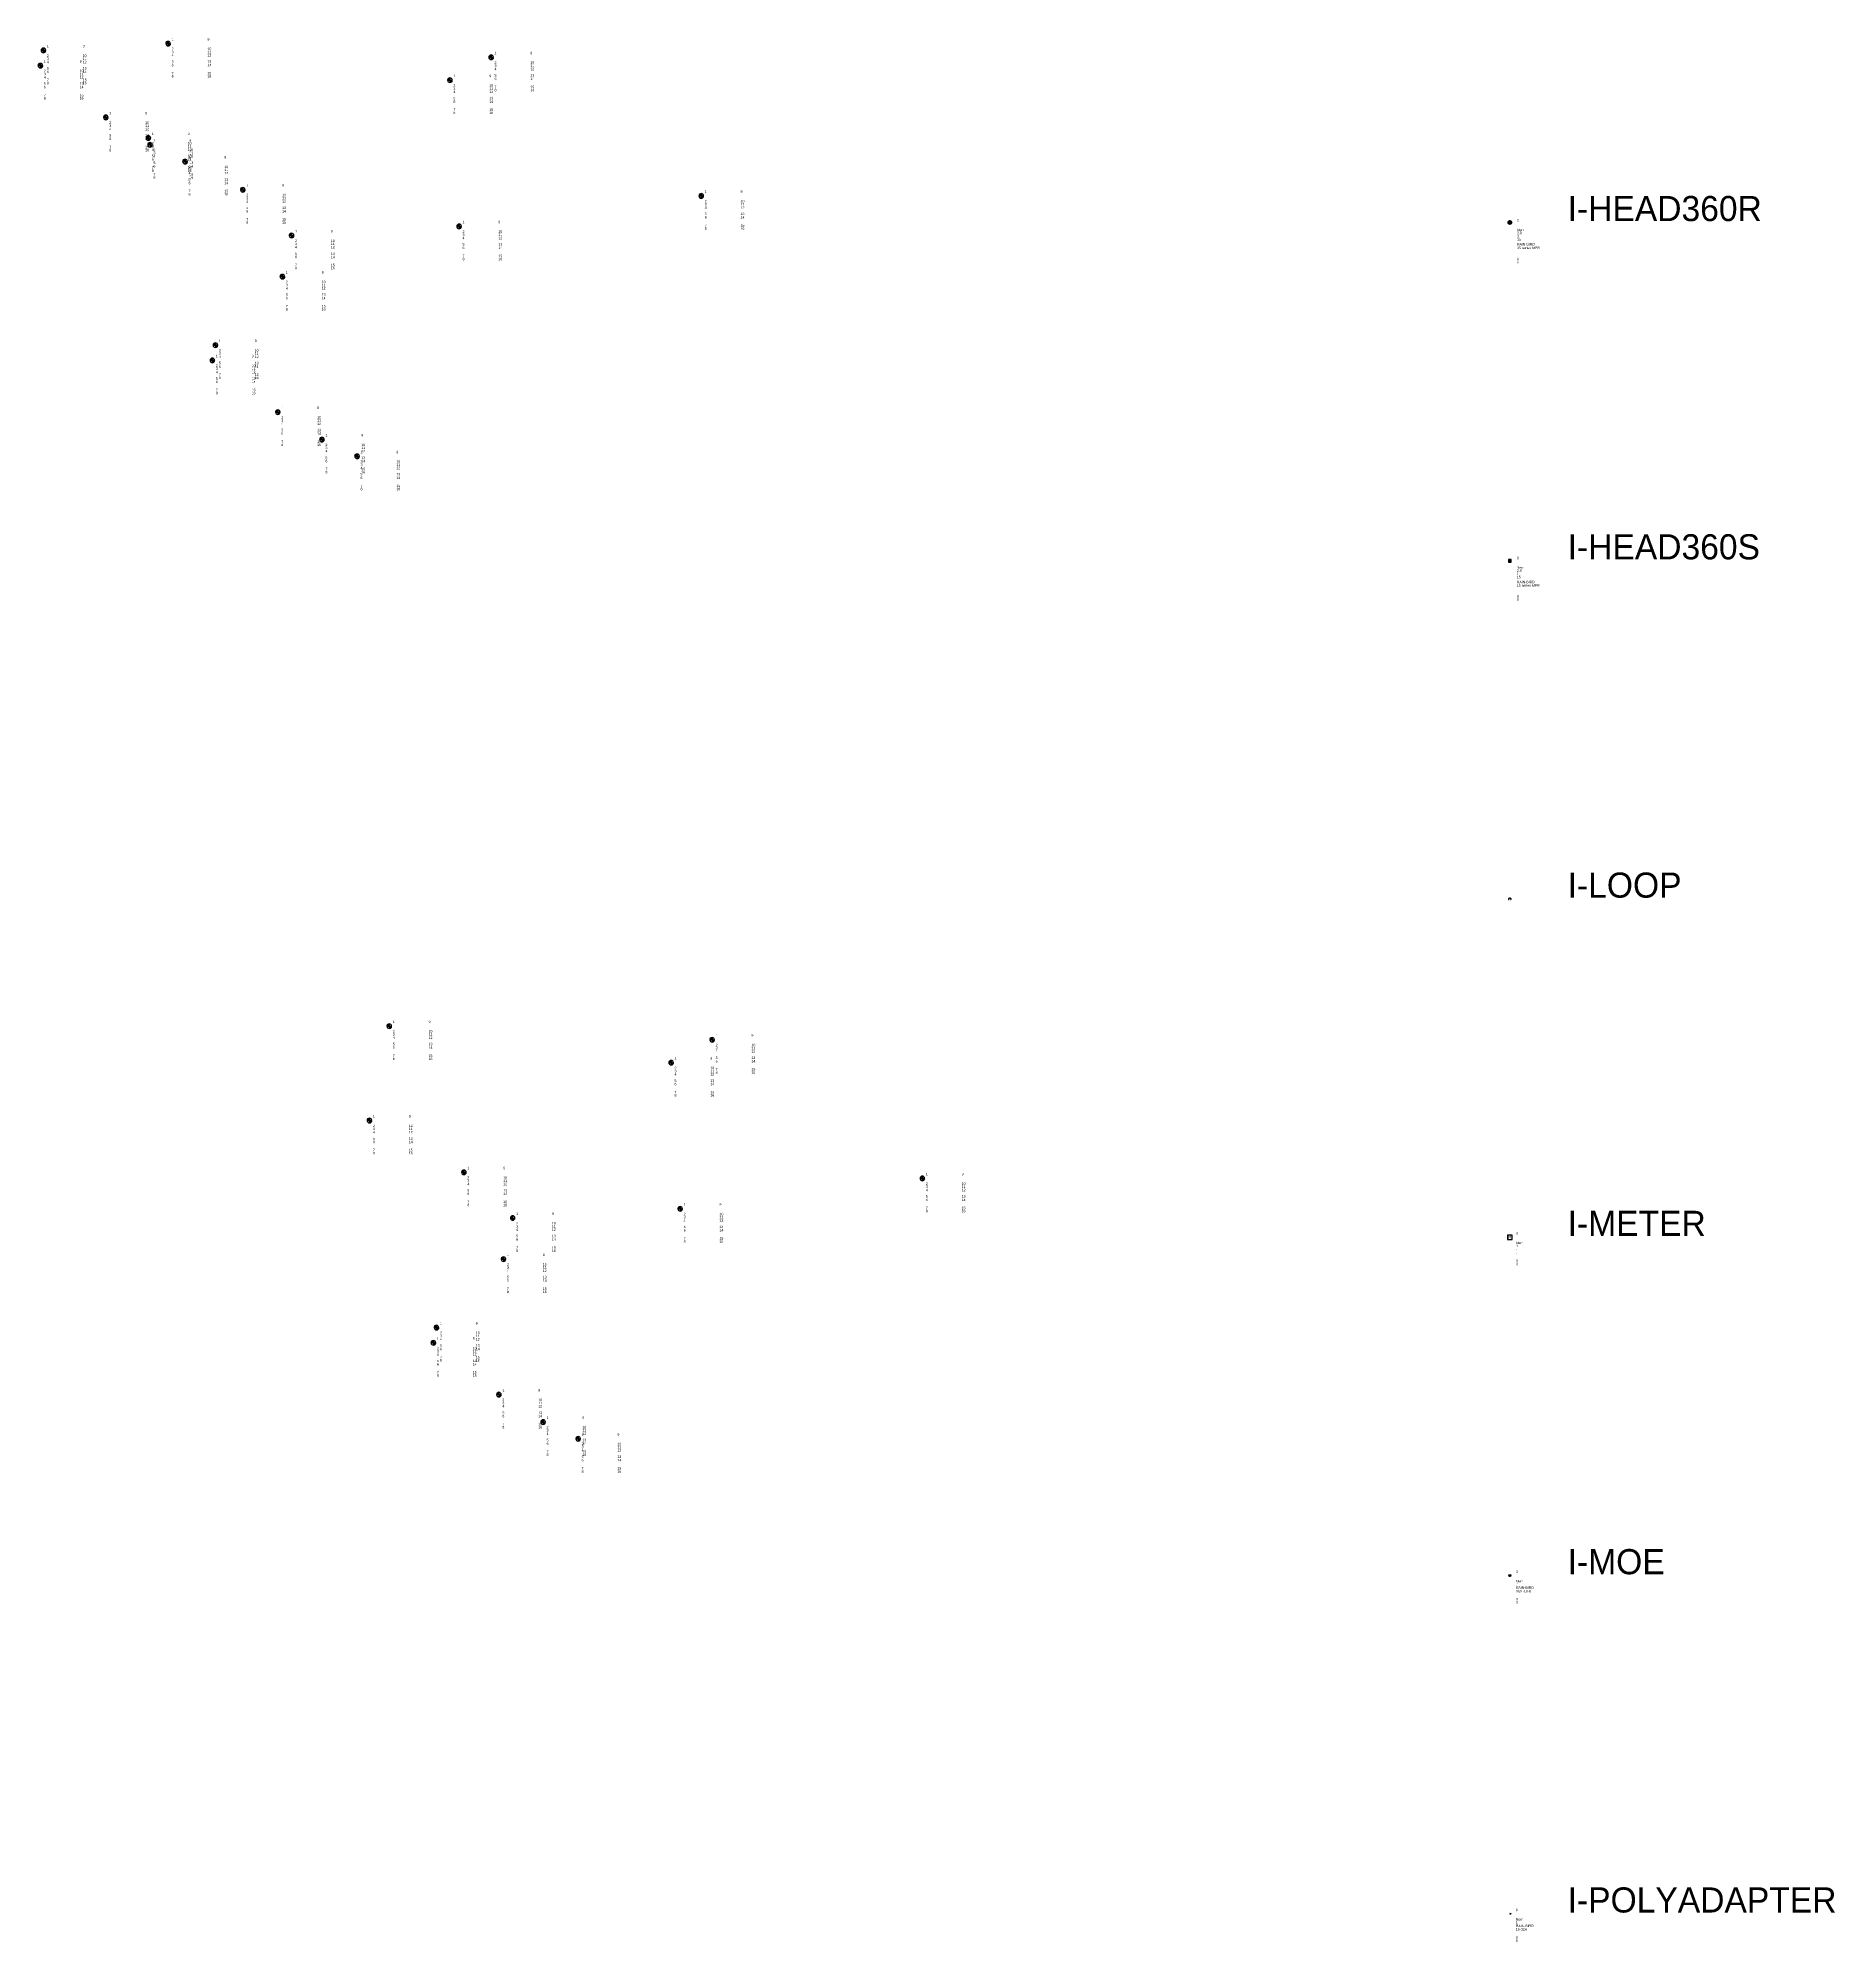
# Model space of a CAD drawing. Extents: x -141469 to -141307, y 26410 to 27069.
# Drawn here: x -141466.5 to -141395, y 26582.2 to 26657.9 of the extents above; entities that cross this region are included whole.
import ezdxf
from ezdxf.enums import TextEntityAlignment as Align

# ---------------------------------------------------------------- set-up
doc = ezdxf.new("R2010")
doc.units = 0
doc.header["$MEASUREMENT"] = 0
doc.layers.get('0').update_dxf_attribs({"linetype": 'CONTINUOUS'})
for name, color, linetype in [('$I-ATT-TEXTDAT', 81, 'CONTINUOUS'), ('$I-ATT-TEXTVIS', 3, 'CONTINUOUS'), ('I-TEXT', 7, 'CONTINUOUS'), ('PEN0', 4, 'CONTINUOUS'), ('PEN00', 3, 'CONTINUOUS'), ('PEN000', 2, 'CONTINUOUS'), ('PEN000-S', 11, 'CONTINUOUS'), ('PEN1', 5, 'CONTINUOUS')]:
    doc.layers.add(name, color=color, linetype=linetype)
doc.styles.add('ARCHQUIK', font='ARCHQUIK', dxfattribs={"width": 0.9})

# ---------------------------------------------------------------- blocks, each defined once
blk = doc.blocks.new('*X51')
at = {"color": 0}
for p, q in [((1.15, -9.81), (1.67, -9.29)), ((1.16, -9.71), (1.58, -9.29)), ((1.16, -9.89), (1.75, -9.3)), ((1.18, -9.95), (1.82, -9.32)), ((1.19, -9.59), (1.46, -9.33)), ((1.21, -10.02), (1.88, -9.34)), ((1.24, -10.07), (1.94, -9.38)), ((1.28, -10.12), (1.99, -9.41)), ((1.33, -10.16), (2.03, -9.46)), ((1.38, -10.2), (2.07, -9.51)), ((1.43, -10.23), (2.1, -9.57)), ((1.5, -10.26), (2.13, -9.63)), ((1.57, -10.28), (2.15, -9.7)), ((1.65, -10.29), (2.15, -9.78)), ((1.74, -10.28), (2.14, -9.88)), ((1.88, -10.23), (2.1, -10.01))]:
    blk.add_line(p, q, dxfattribs=at)
blk = doc.blocks.new('I-HEAD360R')
at = {"layer": 'PEN00'}
blk.add_circle((0, 0), 0.075, dxfattribs=at)
at = {"layer": 'PEN000-S', "xscale": 0.15, "yscale": 0.15, "zscale": 0.15}
blk.add_blockref('*X51', (-0.248, 1.468), dxfattribs=at)
at = {"layer": '$I-ATT-TEXTDAT'}
for tag, p in [('SIZE', (0.288, -0.6)), ('GPM', (0.288, -0.468)), ('RADIUS', (0.288, -0.726)), ('ID', (0.288, -0.347)), ('MAKE', (0.288, -0.923)), ('MODEL', (0.288, -1.061)), ('DAT1', (0.288, -1.497)), ('DAT2', (0.288, -1.622))]:
    blk.add_attdef(tag, p, '', height=0.1, dxfattribs=at)
at = {"layer": '$I-ATT-TEXTVIS'}
blk.add_attdef('SEQFLOW', (0.288, 0.031), '', height=0.1, dxfattribs=at)
blk = doc.blocks.new('*X37')
at = {"color": 0}
for p, q in [((10318.49, -15678.64), (10319.4, -15677.73)), ((10318.49, -15678.56), (10319.32, -15677.73)), ((10318.49, -15678.47), (10319.23, -15677.73)), ((10318.49, -15678.38), (10319.14, -15677.73)), ((10318.49, -15678.29), (10319.05, -15677.73)), ((10318.49, -15678.2), (10318.96, -15677.73)), ((10318.49, -15678.11), (10318.87, -15677.73)), ((10318.49, -15678.03), (10318.79, -15677.73)), ((10318.49, -15677.94), (10318.7, -15677.73)), ((10318.49, -15677.85), (10318.61, -15677.73)), ((10318.49, -15677.76), (10318.52, -15677.73)), ((10318.49, -15678.73), (10319.49, -15677.73)), ((10318.58, -15678.73), (10319.49, -15677.82)), ((10318.67, -15678.73), (10319.49, -15677.91)), ((10318.76, -15678.73), (10319.49, -15678)), ((10318.85, -15678.73), (10319.49, -15678.09)), ((10318.93, -15678.73), (10319.49, -15678.18)), ((10319.02, -15678.73), (10319.49, -15678.26)), ((10319.11, -15678.73), (10319.49, -15678.35)), ((10319.2, -15678.73), (10319.49, -15678.44)), ((10319.29, -15678.73), (10319.49, -15678.53)), ((10319.38, -15678.73), (10319.49, -15678.62)), ((10319.46, -15678.73), (10319.49, -15678.71))]:
    blk.add_line(p, q, dxfattribs=at)
blk = doc.blocks.new('I-HEAD360S')
at = {"layer": 'PEN00'}
blk.add_lwpolyline([(0.049, -0.051), (0.049, 0.049), (-0.051, 0.049), (-0.051, -0.051)], close=True, dxfattribs=at)
at = {"layer": 'PEN000-S', "xscale": 0.1, "yscale": 0.1, "zscale": 0.1}
blk.add_blockref('*X37', (-1031.9, 1567.822), dxfattribs=at)
at = {"layer": '$I-ATT-TEXTDAT'}
for tag, p in [('GPM', (0.282, -0.442)), ('SIZE', (0.282, -0.573)), ('RADIUS', (0.282, -0.7)), ('ID', (0.282, -0.321)), ('MAKE', (0.282, -0.897)), ('MODEL', (0.282, -1.035)), ('DAT1', (0.282, -1.47)), ('DAT2', (0.282, -1.596))]:
    blk.add_attdef(tag, p, '', height=0.1, dxfattribs=at)
at = {"layer": '$I-ATT-TEXTVIS'}
blk.add_attdef('SEQFLOW', (0.282, 0.057), '', height=0.1, dxfattribs=at)
blk = doc.blocks.new('I-LOOP')
at = {"layer": 'PEN0'}
for points in [[(0.031, -0.022, 0.0296), (0.039, -0.019, 0.103964), (0.052, -0.009, 0.175995), (0.055, 0, 0.175995), (0.052, 0.01, 0.103964), (0.039, 0.02, 0.064434), (0.022, 0.026, 0.050595), (-0.001, 0.028, 0.050595), (-0.023, 0.026, 0.064434), (-0.04, 0.02, 0.103964), (-0.053, 0.01, 0.175995), (-0.056, 0, 0.175995)], [(-0.056, 0, 0.175995), (-0.053, -0.009, 0.103964), (-0.04, -0.019, 0.036959), (-0.031, -0.023, 0.050595)]]:
    blk.add_lwpolyline(points, format="xyb", dxfattribs=at)
blk = doc.blocks.new('I-METER')
at = {"layer": 'PEN1'}
blk.add_lwpolyline([(0.089, 0.09), (-0.088, 0.09), (-0.088, -0.087), (0.089, -0.087)], close=True, dxfattribs=at)
at = {"layer": '$I-ATT-TEXTDAT'}
for tag, p in [('SIZE', (0.247, -0.392)), ('MAKE', (0.247, -0.529)), ('MODEL', (0.247, -0.667)), ('ID', (0.247, -0.271)), ('DAT1', (0.247, -0.989)), ('DAT2', (0.247, -1.115))]:
    blk.add_attdef(tag, p, '', height=0.1, dxfattribs=at)
at = {"layer": '$I-ATT-TEXTVIS'}
blk.add_attdef('SEQFLOW', (0.247, 0.108), '', height=0.1, dxfattribs=at)
at = {"layer": 'I-TEXT', "style": 'ARCHQUIK', "width": 0.9}
blk.add_text('M', height=0.125, dxfattribs=at).set_placement((0, 0.002), align=Align.MIDDLE)
blk = doc.blocks.new('I-MOE')
at = {"layer": 'PEN00', "color": 1}
blk.add_point((0, 0), dxfattribs=at)
at = {"layer": 'PEN000'}
for points, const_width in [([(-0.044, 0, 1), (-0.041, 0, 1)], 0.00275), ([(-0.023, 0.037, 1), (-0.02, 0.037, 1)], 0.00275), ([(-0.01, 0, 1), (0.01, 0, 1)], 0.0197), ([(0.02, 0.037, 1), (0.023, 0.037, 1)], 0.00275), ([(0.041, 0, 1), (0.044, 0, 1)], 0.00275), ([(-0.023, -0.037, 1), (-0.02, -0.037, 1)], 0.00275), ([(0.019, -0.037, 1), (0.022, -0.037, 1)], 0.00275)]:
    blk.add_lwpolyline(points, format="xyb", close=True, dxfattribs=dict(at, const_width=const_width))
for points in [[(-0.042, 0), (-0.024, 0)], [(-0.012, 0.021), (-0.021, 0.037)], [(0.021, 0.037), (0.012, 0.021)], [(0.024, 0), (0.042, 0)], [(-0.012, -0.021), (-0.021, -0.037)], [(0.021, -0.037), (0.012, -0.021)]]:
    blk.add_lwpolyline(points, dxfattribs=at)
blk.add_circle((0, 0), 0.0424, dxfattribs=at)
at = {"layer": '$I-ATT-TEXTDAT'}
for tag, p in [('GPM', (0.247, -0.393)), ('MAKE', (0.247, -0.53)), ('MODEL', (0.247, -0.669)), ('ID', (0.247, -0.272)), ('DAT1', (0.247, -0.991)), ('DAT2', (0.247, -1.116))]:
    blk.add_attdef(tag, p, '', height=0.1, dxfattribs=at)
at = {"layer": '$I-ATT-TEXTVIS'}
blk.add_attdef('SEQFLOW', (0.247, 0.106), '', height=0.1, dxfattribs=at)
blk = doc.blocks.new('I-POLYADAPTER')
at = {"layer": 'PEN00'}
blk.add_lwpolyline([(-0.008, 0.001, 0.11, 0, 0), (0.087, 0.001, 0, 0, 0)], format="xyseb", dxfattribs=at)
at = {"layer": '$I-ATT-TEXTDAT'}
for tag, p in [('GPM', (0.239, -0.392)), ('MAKE', (0.239, -0.529)), ('MODEL', (0.239, -0.667)), ('ID', (0.239, -0.271)), ('DAT1', (0.239, -0.99)), ('DAT2', (0.239, -1.115))]:
    blk.add_attdef(tag, p, '', height=0.1, dxfattribs=at)
at = {"layer": '$I-ATT-TEXTVIS'}
blk.add_attdef('SEQFLOW', (0.239, 0.107), '', height=0.1, dxfattribs=at)
blk = doc.blocks.new('*X3')
at = {"color": 0}
for p, q in [((132.14, 200.02), (132.59, 200.48)), ((132.16, 200.11), (132.51, 200.46)), ((132.17, 199.98), (132.64, 200.45)), ((132.21, 200.23), (132.38, 200.41)), ((132.24, 199.98), (132.64, 200.38)), ((132.31, 199.98), (132.64, 200.31)), ((132.38, 199.98), (132.64, 200.24)), ((132.45, 199.98), (132.64, 200.17)), ((132.52, 199.98), (132.64, 200.1)), ((132.59, 199.98), (132.64, 200.03)), ((132.64, 199.96), (132.66, 199.98)), ((132.64, 199.89), (132.73, 199.98)), ((132.64, 199.81), (132.8, 199.98)), ((132.64, 199.74), (132.87, 199.98)), ((132.64, 199.67), (132.94, 199.98)), ((132.64, 199.6), (133.01, 199.98)), ((132.64, 199.53), (133.09, 199.98)), ((132.66, 199.48), (133.14, 199.96)), ((132.74, 199.49), (133.13, 199.88)), ((132.84, 199.52), (133.1, 199.78))]:
    blk.add_line(p, q, dxfattribs=at)
blk = doc.blocks.new('MOEBIUS')
at = {"layer": 'PEN00'}
for p, q in [((-141422.594, 26540.215), (-141422.41, 26540.215)), ((-141422.502, 26540.306), (-141422.502, 26540.123))]:
    blk.add_line(p, q, dxfattribs=at)
for start, end in [(90, 180), (180, 270), (0, 90), (270, 0)]:
    blk.add_arc((-141422.502, 26540.215), 0.0917, start, end, dxfattribs=at)
at = {"layer": 'PEN000-S', "xscale": 0.183500000013737, "yscale": 0.1834999999991851, "zscale": 0.1835}
blk.add_blockref('*X3', (-141446.841, 26503.519), dxfattribs=at)
at = {"layer": '$I-ATT-TEXTDAT'}
for tag, p in [('T2', (-141422.364, 26539.957)), ('T3', (-141422.364, 26539.836)), ('T4', (-141422.364, 26539.702)), ('T10', (-141420.938, 26539.957)), ('T11', (-141420.938, 26539.836)), ('T12', (-141420.938, 26539.702)), ('T5', (-141422.364, 26539.452)), ('T6', (-141422.364, 26539.313)), ('T7', (-141422.364, 26538.991)), ('T8', (-141422.364, 26538.866)), ('T13', (-141420.938, 26539.452)), ('T14', (-141420.938, 26539.313)), ('T15', (-141420.938, 26538.991)), ('T16', (-141420.938, 26538.866))]:
    blk.add_attdef(tag, p, '', height=0.1, dxfattribs=at)
at = {"layer": '$I-ATT-TEXTVIS'}
for tag, p in [('T1', (-141422.364, 26540.336)), ('T9', (-141420.938, 26540.336))]:
    blk.add_attdef(tag, p, '', height=0.1, dxfattribs=at)

msp = doc.modelspace()

# ---------------------------------------------------------------- block references
for name, p, values in [('MOEBIUS', (-38.82, 117.477), {'T1': '1', 'T2': '2', 'T3': '3', 'T4': '4', 'T5': '5', 'T6': '6', 'T7': '7', 'T8': '8', 'T9': '9', 'T10': '10', 'T11': '11', 'T12': '12', 'T13': '13', 'T14': '14', 'T15': '15', 'T16': '16'}), ('MOEBIUS', (-43.785, 117.208), {'T1': '1', 'T2': '2', 'T3': '3', 'T4': '4', 'T5': '5', 'T6': '6', 'T7': '7', 'T8': '8', 'T9': '9', 'T10': '10', 'T11': '11', 'T12': '12', 'T13': '13', 'T14': '14', 'T15': '15', 'T16': '16'}), ('MOEBIUS', (-25.967, 116.932), {'T1': '1', 'T2': '2', 'T3': '3', 'T4': '4', 'T5': '5', 'T6': '6', 'T7': '7', 'T8': '8', 'T9': '9', 'T10': '10', 'T11': '11', 'T12': '12', 'T13': '13', 'T14': '14', 'T15': '15', 'T16': '16'}), ('MOEBIUS', (-43.906, 116.602), {'T1': '1', 'T2': '2', 'T3': '3', 'T4': '4', 'T5': '5', 'T6': '6', 'T7': '7', 'T8': '8', 'T9': '9', 'T10': '10', 'T11': '11', 'T12': '12', 'T13': '13', 'T14': '14', 'T15': '15', 'T16': '16'}), ('MOEBIUS', (-27.604, 116.023), {'T1': '1', 'T2': '2', 'T3': '3', 'T4': '4', 'T5': '5', 'T6': '6', 'T7': '7', 'T8': '8', 'T9': '9', 'T10': '10', 'T11': '11', 'T12': '12', 'T13': '13', 'T14': '14', 'T15': '15', 'T16': '16'}), ('MOEBIUS', (-41.3, 114.542), {'T1': '1', 'T2': '2', 'T3': '3', 'T4': '4', 'T5': '5', 'T6': '6', 'T7': '7', 'T8': '8', 'T9': '9', 'T10': '10', 'T11': '11', 'T12': '12', 'T13': '13', 'T14': '14', 'T15': '15', 'T16': '16'}), ('MOEBIUS', (-39.608, 113.72), {'T1': '1', 'T2': '2', 'T3': '3', 'T4': '4', 'T5': '5', 'T6': '6', 'T7': '7', 'T8': '8', 'T9': '9', 'T10': '10', 'T11': '11', 'T12': '12', 'T13': '13', 'T14': '14', 'T15': '15', 'T16': '16'}), ('MOEBIUS', (-39.542, 113.451), {'T1': '1', 'T2': '2', 'T3': '3', 'T4': '4', 'T5': '5', 'T6': '6', 'T7': '7', 'T8': '8', 'T9': '9', 'T10': '10', 'T11': '11', 'T12': '12', 'T13': '13', 'T14': '14', 'T15': '15', 'T16': '16'}), ('MOEBIUS', (-38.147, 112.785), {'T1': '1', 'T2': '2', 'T3': '3', 'T4': '4', 'T5': '5', 'T6': '6', 'T7': '7', 'T8': '8', 'T9': '9', 'T10': '10', 'T11': '11', 'T12': '12', 'T13': '13', 'T14': '14', 'T15': '15', 'T16': '16'}), ('MOEBIUS', (-35.849, 111.66), {'T1': '1', 'T2': '2', 'T3': '3', 'T4': '4', 'T5': '5', 'T6': '6', 'T7': '7', 'T8': '8', 'T9': '9', 'T10': '10', 'T11': '11', 'T12': '12', 'T13': '13', 'T14': '14', 'T15': '15', 'T16': '16'}), ('MOEBIUS', (-17.601, 111.418), {'T1': '1', 'T2': '2', 'T3': '3', 'T4': '4', 'T5': '5', 'T6': '6', 'T7': '7', 'T8': '8', 'T9': '9', 'T10': '10', 'T11': '11', 'T12': '12', 'T13': '13', 'T14': '14', 'T15': '15', 'T16': '16'}), ('MOEBIUS', (-33.909, 109.842), {'T1': '1', 'T2': '2', 'T3': '3', 'T4': '4', 'T5': '5', 'T6': '6', 'T7': '7', 'T8': '8', 'T9': '9', 'T10': '10', 'T11': '11', 'T12': '12', 'T13': '13', 'T14': '14', 'T15': '15', 'T16': '16'}), ('MOEBIUS', (-27.241, 110.206), {'T1': '1', 'T2': '2', 'T3': '3', 'T4': '4', 'T5': '5', 'T6': '6', 'T7': '7', 'T8': '8', 'T9': '9', 'T10': '10', 'T11': '11', 'T12': '12', 'T13': '13', 'T14': '14', 'T15': '15', 'T16': '16'}), ('I-HEAD360R', (-141407.921, 26650.578), {'SEQFLOW': '0', 'ID': 'Nerr', 'GPM': '2.0', 'SIZE': '1', 'RADIUS': '15', 'MAKE': 'RAIN-BIRD', 'MODEL': '15 series MPR', 'DAT1': '0', 'DAT2': '0'}), ('MOEBIUS', (-34.273, 108.206), {'T1': '1', 'T2': '2', 'T3': '3', 'T4': '4', 'T5': '5', 'T6': '6', 'T7': '7', 'T8': '8', 'T9': '9', 'T10': '10', 'T11': '11', 'T12': '12', 'T13': '13', 'T14': '14', 'T15': '15', 'T16': '16'}), ('MOEBIUS', (-36.94, 105.48), {'T1': '1', 'T2': '2', 'T3': '3', 'T4': '4', 'T5': '5', 'T6': '6', 'T7': '7', 'T8': '8', 'T9': '9', 'T10': '10', 'T11': '11', 'T12': '12', 'T13': '13', 'T14': '14', 'T15': '15', 'T16': '16'}), ('MOEBIUS', (-37.061, 104.874), {'T1': '1', 'T2': '2', 'T3': '3', 'T4': '4', 'T5': '5', 'T6': '6', 'T7': '7', 'T8': '8', 'T9': '9', 'T10': '10', 'T11': '11', 'T12': '12', 'T13': '13', 'T14': '14', 'T15': '15', 'T16': '16'}), ('MOEBIUS', (-34.455, 102.814), {'T1': '1', 'T2': '2', 'T3': '3', 'T4': '4', 'T5': '5', 'T6': '6', 'T7': '7', 'T8': '8', 'T9': '9', 'T10': '10', 'T11': '11', 'T12': '12', 'T13': '13', 'T14': '14', 'T15': '15', 'T16': '16'}), ('MOEBIUS', (-32.697, 101.723), {'T1': '1', 'T2': '2', 'T3': '3', 'T4': '4', 'T5': '5', 'T6': '6', 'T7': '7', 'T8': '8', 'T9': '9', 'T10': '10', 'T11': '11', 'T12': '12', 'T13': '13', 'T14': '14', 'T15': '15', 'T16': '16'}), ('MOEBIUS', (-31.302, 101.057), {'T1': '1', 'T2': '2', 'T3': '3', 'T4': '4', 'T5': '5', 'T6': '6', 'T7': '7', 'T8': '8', 'T9': '9', 'T10': '10', 'T11': '11', 'T12': '12', 'T13': '13', 'T14': '14', 'T15': '15', 'T16': '16'}), ('I-HEAD360S', (-141407.921, 26637.117), {'SEQFLOW': '0', 'ID': 'Nerr', 'GPM': '2.0', 'SIZE': '1', 'RADIUS': '15', 'MAKE': 'RAIN-BIRD', 'MODEL': '15 series MPR', 'DAT1': '0', 'DAT2': '0'}), ('MOEBIUS', (-30.019, 78.383), {'T1': '1', 'T2': '2', 'T3': '3', 'T4': '4', 'T5': '5', 'T6': '6', 'T7': '7', 'T8': '8', 'T9': '9', 'T10': '10', 'T11': '11', 'T12': '12', 'T13': '13', 'T14': '14', 'T15': '15', 'T16': '16'}), ('MOEBIUS', (-17.167, 77.838), {'T1': '1', 'T2': '2', 'T3': '3', 'T4': '4', 'T5': '5', 'T6': '6', 'T7': '7', 'T8': '8', 'T9': '9', 'T10': '10', 'T11': '11', 'T12': '12', 'T13': '13', 'T14': '14', 'T15': '15', 'T16': '16'}), ('MOEBIUS', (-18.804, 76.929), {'T1': '1', 'T2': '2', 'T3': '3', 'T4': '4', 'T5': '5', 'T6': '6', 'T7': '7', 'T8': '8', 'T9': '9', 'T10': '10', 'T11': '11', 'T12': '12', 'T13': '13', 'T14': '14', 'T15': '15', 'T16': '16'}), ('MOEBIUS', (-30.807, 74.626), {'T1': '1', 'T2': '2', 'T3': '3', 'T4': '4', 'T5': '5', 'T6': '6', 'T7': '7', 'T8': '8', 'T9': '9', 'T10': '10', 'T11': '11', 'T12': '12', 'T13': '13', 'T14': '14', 'T15': '15', 'T16': '16'}), ('MOEBIUS', (-27.048, 72.566), {'T1': '1', 'T2': '2', 'T3': '3', 'T4': '4', 'T5': '5', 'T6': '6', 'T7': '7', 'T8': '8', 'T9': '9', 'T10': '10', 'T11': '11', 'T12': '12', 'T13': '13', 'T14': '14', 'T15': '15', 'T16': '16'}), ('MOEBIUS', (-8.801, 72.324), {'T1': '1', 'T2': '2', 'T3': '3', 'T4': '4', 'T5': '5', 'T6': '6', 'T7': '7', 'T8': '8', 'T9': '9', 'T10': '10', 'T11': '11', 'T12': '12', 'T13': '13', 'T14': '14', 'T15': '15', 'T16': '16'}), ('MOEBIUS', (-25.108, 70.748), {'T1': '1', 'T2': '2', 'T3': '3', 'T4': '4', 'T5': '5', 'T6': '6', 'T7': '7', 'T8': '8', 'T9': '9', 'T10': '10', 'T11': '11', 'T12': '12', 'T13': '13', 'T14': '14', 'T15': '15', 'T16': '16'}), ('MOEBIUS', (-18.44, 71.112), {'T1': '1', 'T2': '2', 'T3': '3', 'T4': '4', 'T5': '5', 'T6': '6', 'T7': '7', 'T8': '8', 'T9': '9', 'T10': '10', 'T11': '11', 'T12': '12', 'T13': '13', 'T14': '14', 'T15': '15', 'T16': '16'}), ('I-METER', (-141407.921, 26610.196), {'SEQFLOW': '0', 'ID': 'Nerr', 'SIZE': '1', 'MAKE': '-', 'MODEL': '-', 'DAT1': '0', 'DAT2': '0'}), ('MOEBIUS', (-25.472, 69.112), {'T1': '1', 'T2': '2', 'T3': '3', 'T4': '4', 'T5': '5', 'T6': '6', 'T7': '7', 'T8': '8', 'T9': '9', 'T10': '10', 'T11': '11', 'T12': '12', 'T13': '13', 'T14': '14', 'T15': '15', 'T16': '16'}), ('MOEBIUS', (-28.139, 66.386), {'T1': '1', 'T2': '2', 'T3': '3', 'T4': '4', 'T5': '5', 'T6': '6', 'T7': '7', 'T8': '8', 'T9': '9', 'T10': '10', 'T11': '11', 'T12': '12', 'T13': '13', 'T14': '14', 'T15': '15', 'T16': '16'}), ('MOEBIUS', (-28.261, 65.78), {'T1': '1', 'T2': '2', 'T3': '3', 'T4': '4', 'T5': '5', 'T6': '6', 'T7': '7', 'T8': '8', 'T9': '9', 'T10': '10', 'T11': '11', 'T12': '12', 'T13': '13', 'T14': '14', 'T15': '15', 'T16': '16'}), ('MOEBIUS', (-25.654, 63.72), {'T1': '1', 'T2': '2', 'T3': '3', 'T4': '4', 'T5': '5', 'T6': '6', 'T7': '7', 'T8': '8', 'T9': '9', 'T10': '10', 'T11': '11', 'T12': '12', 'T13': '13', 'T14': '14', 'T15': '15', 'T16': '16'}), ('MOEBIUS', (-23.896, 62.629), {'T1': '1', 'T2': '2', 'T3': '3', 'T4': '4', 'T5': '5', 'T6': '6', 'T7': '7', 'T8': '8', 'T9': '9', 'T10': '10', 'T11': '11', 'T12': '12', 'T13': '13', 'T14': '14', 'T15': '15', 'T16': '16'}), ('MOEBIUS', (-22.502, 61.963), {'T1': '1', 'T2': '2', 'T3': '3', 'T4': '4', 'T5': '5', 'T6': '6', 'T7': '7', 'T8': '8', 'T9': '9', 'T10': '10', 'T11': '11', 'T12': '12', 'T13': '13', 'T14': '14', 'T15': '15', 'T16': '16'}), ('I-MOE', (-141407.921, 26596.735), {'SEQFLOW': '0', 'ID': 'Nerr', 'GPM': '.1', 'MAKE': 'RAIN-BIRD', 'MODEL': 'XBT-10-6', 'DAT1': '0', 'DAT2': '0'}), ('I-POLYADAPTER', (-141407.921, 26583.275), {'SEQFLOW': '0', 'ID': 'Nerr', 'GPM': '1', 'MAKE': 'RAIN-BIRD', 'MODEL': '10-32A', 'DAT1': '0', 'DAT2': '0'})]:
    msp.add_blockref(name, p).add_auto_attribs(values)
msp.add_blockref('I-LOOP', (-141407.921, 26623.656))

# ---------------------------------------------------------------- texts
for s, p in [('I-HEAD360R', (-141405.619, 26650.631)), ('I-HEAD360S', (-141405.619, 26637.171)), ('I-LOOP', (-141405.619, 26623.71)), ('I-METER', (-141405.619, 26610.25)), ('I-MOE', (-141405.619, 26596.789)), ('I-POLYADAPTER', (-141405.619, 26583.328))]:
    msp.add_text(s, height=1).set_placement(p)

doc.saveas('drawing.dxf')
